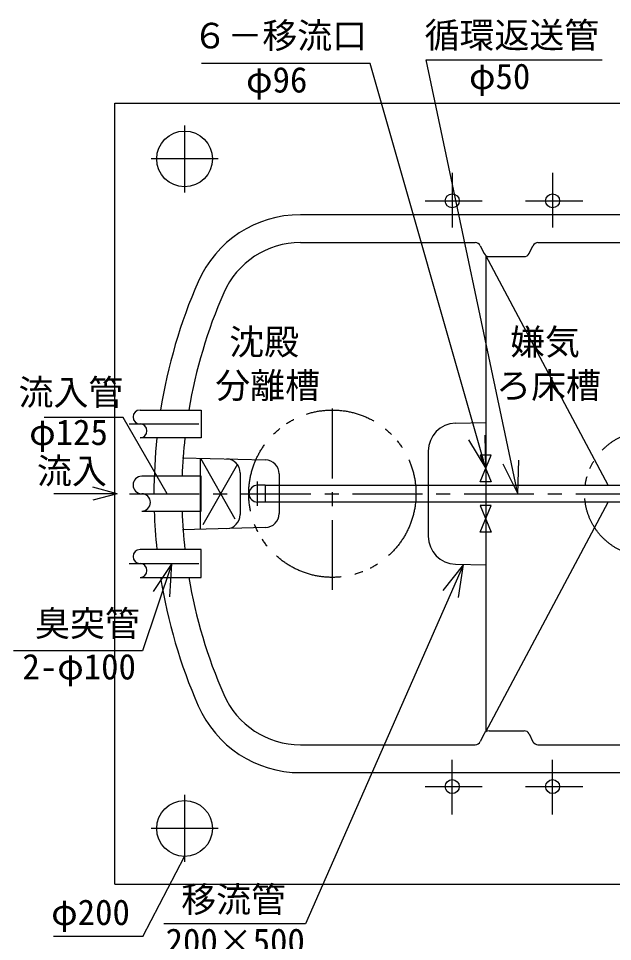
# Model space of a CAD drawing. Units: millimetres, scale not verified. Extents: x -14850 to 14850, y -10500 to 10500.
# Drawn here: x -10589 to -8458, y -1117 to 2192 of the extents above; entities that cross this region are included whole.
import ezdxf
from ezdxf.enums import TextEntityAlignment as Align

# ---------------------------------------------------------------- set-up
doc = ezdxf.new("R2010")
doc.units = ezdxf.units.MM
doc.header["$LTSCALE"] = 50
doc.linetypes.add('CHAIN1', pattern=[8, 5, -1, 1, -1])
doc.linetypes.add('DOUBLE_CHAIN1', pattern=[8.8, 5, -1, 0.6, -0.6, 0.6, -1])
for name, color, linetype, lineweight in [('0-0_空気管', 3, 'Continuous', 25), ('0-1_機器', 3, 'Continuous', 25), ('0-2_躯体', 2, 'CHAIN1', 25), ('0-6_文字', 5, 'Continuous', 25)]:
    doc.layers.add(name, color=color, linetype=linetype, lineweight=lineweight)
doc.styles.add('ＭＳ ゴシック', font='')
doc.styles.get('ＭＳ ゴシック').set_extended_font_data('MS Gothic')

msp = doc.modelspace()

# ---------------------------------------------------------------- linework, layer by layer
at = {"layer": '0-0_空気管'}
for p, q in [((-7460.34, 1488.32), (-9577.27, 1488.32)), ((-9577.27, 1388.32), (-8949.86, 1388.32)), ((-8931.97, 1377.27), (-8918.03, 1349.38)), ((-8756.97, 1349.38), (-8743.03, 1377.27)), ((-8725.14, 1388.32), (-8189.95, 1388.32)), ((-8912.5, 1342.6), (-8912.5, -365.69)), ((-8473.48, 518.32), (-8912.5, 1342.6)), ((-8900.14, 1338.32), (-8774.86, 1338.32)), ((-10212.49, 761.63), (-10496.04, 761.63)), ((-10055.51, 488.32), (-10212.49, 761.63)), ((-9021.12, 740.87), (-8912.5, 743.72)), ((-9118.5, 640.91), (-9118.5, 335.74)), ((-9999.81, 617.39), (-9702.24, 609.6)), ((-9935.78, 360.93), (-9935.78, 615.71)), ((-8797.05, 488.32), (-8794.08, 608.29)), ((-9792.85, 563.26), (-9792.85, 413.38)), ((-8851.4, 595.31), (-8797.05, 488.32)), ((-9653.54, 559.61), (-9653.54, 417.03)), ((-10234.96, 488.33), (-10321.89, 511.62)), ((-9703.54, 518.32), (-7842.5, 518.32)), ((-9703.54, 518.32), (-9703.54, 458.32)), ((-10234.96, 488.33), (-10461.14, 488.33)), ((-10234.96, 488.33), (-10321.89, 465.03)), ((-8332.5, 458.32), (-9703.54, 458.32)), ((-8912.5, -365.69), (-8473.49, 458.32)), ((-10146.25, 425.82), (-9932.63, 425.82)), ((-9702.24, 367.05), (-9999.81, 359.26)), ((-10038.65, 238.32), (-10143.37, -74.52)), ((-8991.68, 235), (-9559.09, -1053.21)), ((-9021.12, 235.77), (-8912.5, 232.93)), ((-10143.37, -74.52), (-10606.21, -74.52)), ((-8900.49, -361.67), (-8774.86, -361.67)), ((-8918.44, -372.86), (-8932.01, -400.49)), ((-8756.97, -372.73), (-8743.03, -400.62)), ((-9577.27, -411.68), (-8949.96, -411.68)), ((-8725.14, -411.68), (-8189.86, -411.68)), ((-9577.27, -511.68), (-7460.34, -511.68)), ((-9559.09, -1053.21), (-10067.23, -1053.21))]:
    msp.add_line(p, q, dxfattribs=at)
at = {"layer": '0-0_空気管', "linetype": 'CHAIN1'}
for p, q in [((-9462.5, 143.33), (-9462.5, 833.32)), ((-10191.53, 738.32), (-9918.76, 738.32)), ((-9935.78, 615.71), (-9803.22, 382.89)), ((-9803.22, 593.75), (-9935.78, 360.93)), ((-10189.71, 488.32), (-6141.31, 488.32)), ((-10191.53, 238.32), (-9918.76, 238.32))]:
    msp.add_line(p, q, dxfattribs=at)
at = {"layer": '0-0_空気管'}
for points in [[(-8912.5, 578.32), (-9326.79, 2030.16), (-9931.59, 2030.16)], [(-8797.05, 488.32), (-9125.57, 2043.23), (-8495.19, 2043.23)], [(-10152.5, 788.32), (-9932.63, 788.32), (-9932.63, 688.32), (-10152.5, 688.32)], [(-8974.17, 681.26), (-8912.5, 578.32), (-8914.44, 698.31)], [(-9932.63, 425.82), (-9932.63, 550.82), (-10146.25, 550.82)], [(-10152.5, 188.32), (-9932.63, 188.32), (-9932.63, 288.32), (-10152.5, 288.32)], [(-10045.99, 118.55), (-10038.65, 238.32), (-10104.9, 138.26)], [(-9009.98, 116.41), (-8991.68, 235), (-9066.82, 141.44)]]:
    msp.add_lwpolyline(points, dxfattribs=at)
for points in [[(-8892.5, 626.32), (-8932.5, 626.32), (-8892.5, 530.32), (-8932.5, 530.32)], [(-8892.5, 446.32), (-8932.5, 446.32), (-8892.5, 350.32), (-8932.5, 350.32)]]:
    msp.add_lwpolyline(points, close=True, dxfattribs=at)
at = {"layer": '0-0_空気管', "linetype": 'DOUBLE_CHAIN1'}
for centre, radius in [((-9462.5, 488.32), 300), ((-8332.5, 488.32), 225)]:
    msp.add_circle(centre, radius, dxfattribs=at)
at = {"layer": '0-0_空気管'}
for centre, radius, start, end in [((-9577.27, 1088.32), 400, 90, 156.42181), ((-9577.27, 1088.32), 300, 90, 156.42181), ((-8949.86, 1368.32), 20, 26.56387, 90), ((-8725.14, 1368.32), 20, 90, 153.43611), ((-8900.14, 1358.32), 20, 206.56384, 270), ((-8774.86, 1358.32), 20, 270, 333.43611), ((-8202.5, 488.32), 1900, 156.42181, 170.91527), ((-8202.5, 488.32), 1800, 156.42181, 170.40593), ((-10152.5, 763.32), 25, 90, 270), ((-10152.5, 713.32), 25, 270, 90), ((-9018.5, 640.91), 100, 91.5, 180), ((-8202.5, 488.32), 1900, 173.95766, 180), ((-8202.5, 488.32), 1800, 173.62062, 178.01016), ((-9842.85, 563.26), 50, 0, 88.49998), ((-9703.54, 559.61), 50, 0, 88.49998), ((-10146.25, 519.57), 31.25, 90, 270), ((-10146.25, 457.07), 31.25, 270, 90), ((-8202.5, 488.32), 1900, 181.88506, 186.04233), ((-8202.5, 488.32), 1800, 181.98979, 186.37933), ((-9842.85, 413.38), 50, 271.5, 0), ((-9703.54, 417.03), 50, 271.5, 0), ((-9018.5, 335.74), 100, 180, 268.5), ((-10152.5, 263.32), 25, 90, 270), ((-10152.5, 213.32), 25, 270, 90), ((-8202.5, 488.32), 1900, 189.0847, 203.57816), ((-8202.5, 488.32), 1800, 189.59406, 203.57817), ((-9577.27, -111.68), 300, 203.57817, 270), ((-9577.27, -111.68), 400, 203.57817, 270), ((-8900.49, -381.67), 20, 90, 153.84564), ((-8774.86, -381.67), 20, 26.56387, 90), ((-8949.96, -391.68), 20, 270, 333.84564), ((-8725.14, -391.68), 20, 206.56384, 270)]:
    msp.add_arc(centre, radius, start, end, dxfattribs=at)
at = {"layer": '0-1_機器', "color": 2}
for p, q in [((-10242.5, -911.68), (-10242.5, 1888.32)), ((-10242.5, 1888.32), (-6042.5, 1888.32)), ((-10142.14, -1098.47), (-9992.5, -811.68)), ((-10242.5, -911.68), (-6042.5, -911.68)), ((-10142.14, -1098.47), (-10462.42, -1098.47))]:
    msp.add_line(p, q, dxfattribs=at)
at = {"layer": '0-1_機器', "linetype": 'CHAIN1'}
msp.add_line((-9731.54, 444.26), (-9731.54, 531.51), dxfattribs=at)
at = {"layer": '0-1_機器'}
for p, q in [((-9703.54, 518.32), (-9731.54, 518.32)), ((-9703.54, 518.32), (-9703.54, 458.32)), ((-9703.54, 458.32), (-9731.54, 458.32))]:
    msp.add_line(p, q, dxfattribs=at)
at = {"layer": '0-1_機器', "color": 5}
msp.add_line((-9703.54, 518.32), (-9703.54, 458.32), dxfattribs=at)
at = {"layer": '0-1_機器'}
msp.add_arc((-9731.54, 488.32), 30, 90, 270, dxfattribs=at)
at = {"layer": '0-2_躯体'}
for p, q in [((-9992.5, 1808.32), (-9992.5, 1568.32)), ((-9872.5, 1688.32), (-10112.5, 1688.32)), ((-9992.5, -591.68), (-9992.5, -831.68)), ((-9872.5, -711.68), (-10112.5, -711.68))]:
    msp.add_line(p, q, dxfattribs=at)
at = {"layer": '0-2_躯体', "linetype": 'Continuous'}
for centre in [(-9992.5, 1688.32), (-9992.5, -711.68)]:
    msp.add_circle(centre, 100, dxfattribs=at)
at = {"layer": '0-6_文字', "color": 7}
for p, q in [((-9032.5, 1638.53), (-9032.5, 1442.04)), ((-8672.5, 1638.53), (-8672.5, 1442.04)), ((-9129.83, 1538.32), (-8924.68, 1538.32)), ((-8769.83, 1538.32), (-8564.68, 1538.32)), ((-9032.5, -661.88), (-9032.5, -465.4)), ((-8672.5, -661.88), (-8672.5, -465.4)), ((-9129.83, -561.68), (-8924.68, -561.68)), ((-8769.83, -561.68), (-8564.68, -561.68))]:
    msp.add_line(p, q, dxfattribs=at)
for centre in [(-9032.5, 1538.32), (-8672.5, 1538.32), (-9032.5, -561.68), (-8672.5, -561.68)]:
    msp.add_circle(centre, 25, dxfattribs=at)

# ---------------------------------------------------------------- texts
at = {"layer": '0-0_空気管', "color": 4, "style": 'ＭＳ ゴシック'}
for s, p in [('６－移流口', (-9964.08, 2057.06)), ('循環返送管', (-9131.59, 2058.57)), ('φ50', (-8972.26, 1911.28)), ('φ96', (-9771.94, 1898.84)), ('沈殿', (-9832.47, 959)), ('嫌気', (-8824.92, 959)), ('分離槽', (-9882.47, 803)), ('ろ床槽', (-8874.92, 803)), ('流入管', (-10588.15, 778.37)), ('φ125', (-10549.85, 635.28)), ('流入', (-10522.17, 496.49)), ('臭突管', (-10528.98, -50.27)), ('2-φ100', (-10574.12, -205.11)), ('移流管', (-10004.66, -1039.75)), ('φ200', (-10470.94, -1085.43)), ('200×500', (-10060.75, -1189.34))]:
    msp.add_text(s, height=91.79, dxfattribs=at).set_placement(p, align=Align.BOTTOM_LEFT)

doc.saveas('drawing.dxf')
